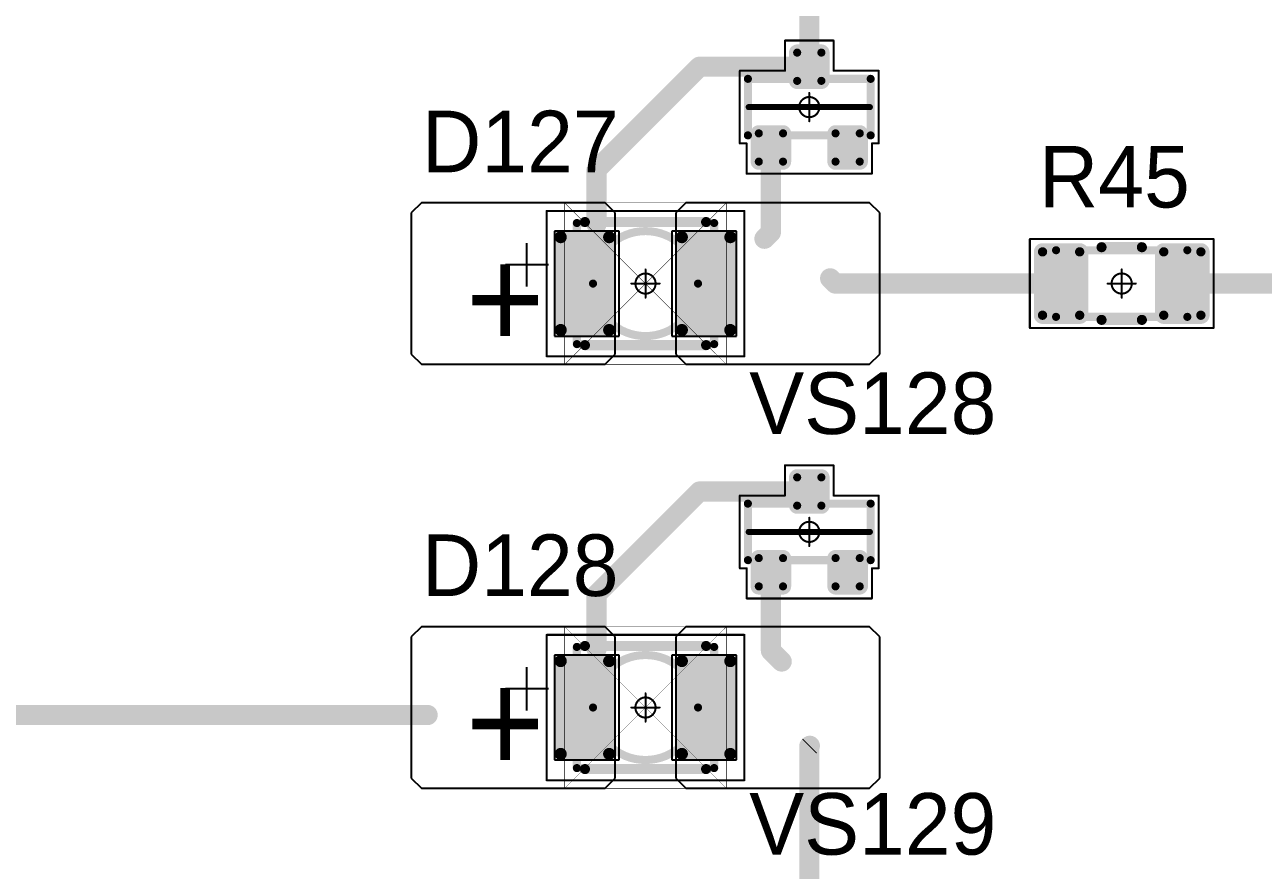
# Model space of a CAD drawing. Header units: millimetres. Extents: x 0 to 1769, y 431 to 1001.
# Drawn here: x 1671.07 to 1701.74, y 495.5 to 516.44 of the extents above; entities that cross this region are included whole.
import ezdxf

# ---------------------------------------------------------------- set-up
doc = ezdxf.new("R2010")
doc.units = ezdxf.units.MM
for name, color, linetype in [('Mechanical13', 56, 'Continuous'), ('Mechanical15', 56, 'Continuous'), ('Mechanical9', 56, 'Continuous'), ('TopLayer', 1, 'Continuous'), ('TopOverlay', 2, 'Continuous'), ('TopPaste', 8, 'Continuous'), ('TopSolder', 216, 'Continuous')]:
    doc.layers.add(name, color=color, linetype=linetype)

# ---------------------------------------------------------------- blocks, each defined once
blk = doc.blocks.new('SOT23_11')
at = {"layer": 'Mechanical13', "const_width": 0.2}
for points in [[(-0.7, 1.52), (-0.7, -1.52)], [(-0.7, 1.52), (0.7, 1.52)], [(0.7, 1.52), (0.7, -1.52)], [(-0.7, -1.52), (0.7, -1.52)]]:
    blk.add_lwpolyline(points, dxfattribs=at)
at = {"layer": 'Mechanical13', "const_width": 0.1}
for points in [[(-0.75, 1.52, 1), (-0.65, 1.52, 1)], [(-0.75, 1.52, 1), (-0.65, 1.52, 1)], [(0.65, 1.52, 1), (0.75, 1.52, 1)], [(0.65, 1.52, 1), (0.75, 1.52, 1)], [(-0.75, -1.52, 1), (-0.65, -1.52, 1)], [(-0.75, -1.52, 1), (-0.65, -1.52, 1)], [(0.65, -1.52, 1), (0.75, -1.52, 1)], [(0.65, -1.52, 1), (0.75, -1.52, 1)]]:
    blk.add_lwpolyline(points, format="xyb", close=True, dxfattribs=at)
at = {"layer": 'Mechanical15', "const_width": 0.05}
for points in [[(-1.65, 1.55), (-0.9, 1.55)], [(-1.65, 1.55), (-1.65, -1.55)], [(-0.9, 1.72), (0.9, 1.72)], [(-0.9, 1.72), (-0.9, 1.55)], [(0.9, 1.72), (0.9, 0.6)], [(0.9, 0.6), (1.65, 0.6)], [(1.65, 0.6), (1.65, -0.6)], [(0, 0.35), (0, -0.35)], [(-0.35, 0), (0.35, 0)], [(0.9, -0.6), (0.9, -1.72)], [(0.9, -0.6), (1.65, -0.6)], [(-1.65, -1.55), (-0.9, -1.55)], [(-0.9, -1.55), (-0.9, -1.72)], [(-0.9, -1.72), (0.9, -1.72)]]:
    blk.add_lwpolyline(points, dxfattribs=at)
at = {"layer": 'Mechanical15'}
for points, const_width in [([(-1.662, 1.55, 1), (-1.637, 1.55, 1)], 0.025), ([(-1.662, 1.55, 1), (-1.637, 1.55, 1)], 0.025), ([(-0.913, 1.72, 1), (-0.888, 1.72, 1)], 0.025), ([(-0.913, 1.72, 1), (-0.888, 1.72, 1)], 0.025), ([(-0.913, 1.55, 1), (-0.888, 1.55, 1)], 0.025), ([(-0.913, 1.55, 1), (-0.888, 1.55, 1)], 0.025), ([(0.888, 1.72, 1), (0.913, 1.72, 1)], 0.025), ([(0.888, 1.72, 1), (0.913, 1.72, 1)], 0.025), ([(0.888, 0.6, 1), (0.913, 0.6, 1)], 0.025), ([(0.888, 0.6, 1), (0.913, 0.6, 1)], 0.025), ([(1.637, 0.6, 1), (1.662, 0.6, 1)], 0.025), ([(1.637, 0.6, 1), (1.662, 0.6, 1)], 0.025), ([(-0.012, 0.35, 1), (0.012, 0.35, 1)], 0.025), ([(-0.362, 0, 1), (-0.337, 0, 1)], 0.025), ([(0.25, 0, 1), (-0.25, 0, 1)], 0.05), ([(-0.262, 0, 1), (-0.238, 0, 1)], 0.025), ([(0.238, 0, 1), (0.262, 0, 1)], 0.025), ([(0.337, 0, 1), (0.362, 0, 1)], 0.025), ([(-0.012, -0.35, 1), (0.012, -0.35, 1)], 0.025), ([(0.888, -0.6, 1), (0.913, -0.6, 1)], 0.025), ([(0.888, -0.6, 1), (0.913, -0.6, 1)], 0.025), ([(1.637, -0.6, 1), (1.662, -0.6, 1)], 0.025), ([(1.637, -0.6, 1), (1.662, -0.6, 1)], 0.025), ([(-1.662, -1.55, 1), (-1.637, -1.55, 1)], 0.025), ([(-1.662, -1.55, 1), (-1.637, -1.55, 1)], 0.025), ([(-0.913, -1.55, 1), (-0.888, -1.55, 1)], 0.025), ([(-0.913, -1.55, 1), (-0.888, -1.55, 1)], 0.025), ([(-0.913, -1.72, 1), (-0.888, -1.72, 1)], 0.025), ([(-0.913, -1.72, 1), (-0.888, -1.72, 1)], 0.025), ([(0.888, -1.72, 1), (0.913, -1.72, 1)], 0.025), ([(0.888, -1.72, 1), (0.913, -1.72, 1)], 0.025)]:
    blk.add_lwpolyline(points, format="xyb", close=True, dxfattribs=dict(at, const_width=const_width))
at = {"layer": 'TopLayer', "const_width": 0.1}
for points in [[(-1.4, 1.25, 1), (-1.3, 1.25, 1)], [(-0.7, 1.25, 1), (-0.6, 1.25, 1)], [(-1.4, 0.65, 1), (-1.3, 0.65, 1)], [(-0.7, 0.65, 1), (-0.6, 0.65, 1)], [(0.6, 0.3, 1), (0.7, 0.3, 1)], [(1.3, 0.3, 1), (1.4, 0.3, 1)], [(0.6, -0.3, 1), (0.7, -0.3, 1)], [(1.3, -0.3, 1), (1.4, -0.3, 1)], [(-1.4, -0.65, 1), (-1.3, -0.65, 1)], [(-0.7, -0.65, 1), (-0.6, -0.65, 1)], [(-1.4, -1.25, 1), (-1.3, -1.25, 1)], [(-0.7, -1.25, 1), (-0.6, -1.25, 1)]]:
    blk.add_lwpolyline(points, format="xyb", close=True, dxfattribs=at)
at = {"layer": 'TopLayer'}
for points in [[(-1.45, 1.25), (-1.45, 0.65), (-0.55, 1.25), (-0.55, 0.65)], [(-1.35, 1.35), (-1.35, 0.55), (-0.65, 1.35), (-0.65, 0.55)], [(0.65, 0.4), (0.65, -0.4), (1.35, 0.4), (1.35, -0.4)], [(0.55, 0.3), (0.55, -0.3), (1.45, 0.3), (1.45, -0.3)], [(-1.35, -0.55), (-1.35, -1.35), (-0.65, -0.55), (-0.65, -1.35)], [(-1.45, -0.65), (-1.45, -1.25), (-0.55, -0.65), (-0.55, -1.25)]]:
    blk.add_solid(points, dxfattribs=at)
at = {"layer": 'TopOverlay', "const_width": 0.15}
blk.add_lwpolyline([(0, 1.5), (0, -1.5)], dxfattribs=at)
at = {"layer": 'TopOverlay', "const_width": 0.075}
for points in [[(-0.038, 1.5, 1), (0.038, 1.5, 1)], [(-0.038, -1.5, 1), (0.038, -1.5, 1)]]:
    blk.add_lwpolyline(points, format="xyb", close=True, dxfattribs=at)
at = {"layer": 'TopPaste', "const_width": 0.075}
for points in [[(-1.387, 1.25, 1), (-1.313, 1.25, 1)], [(-0.687, 1.25, 1), (-0.613, 1.25, 1)], [(-1.387, 0.65, 1), (-1.313, 0.65, 1)], [(-0.687, 0.65, 1), (-0.613, 0.65, 1)], [(0.613, 0.3, 1), (0.687, 0.3, 1)], [(1.313, 0.3, 1), (1.387, 0.3, 1)], [(0.613, -0.3, 1), (0.687, -0.3, 1)], [(1.313, -0.3, 1), (1.387, -0.3, 1)], [(-1.387, -0.65, 1), (-1.313, -0.65, 1)], [(-0.687, -0.65, 1), (-0.613, -0.65, 1)], [(-1.387, -1.25, 1), (-1.313, -1.25, 1)], [(-0.687, -1.25, 1), (-0.613, -1.25, 1)]]:
    blk.add_lwpolyline(points, format="xyb", close=True, dxfattribs=at)
at = {"layer": 'TopPaste'}
for points in [[(-1.425, 1.25), (-1.425, 0.65), (-0.575, 1.25), (-0.575, 0.65)], [(-1.35, 1.325), (-1.35, 0.575), (-0.65, 1.325), (-0.65, 0.575)], [(0.65, 0.375), (0.65, -0.375), (1.35, 0.375), (1.35, -0.375)], [(0.575, 0.3), (0.575, -0.3), (1.425, 0.3), (1.425, -0.3)], [(-1.35, -0.575), (-1.35, -1.325), (-0.65, -0.575), (-0.65, -1.325)], [(-1.425, -0.65), (-1.425, -1.25), (-0.575, -0.65), (-0.575, -1.25)]]:
    blk.add_solid(points, dxfattribs=at)
at = {"layer": 'TopSolder', "const_width": 0.202}
for points in [[(-1.451, 1.25, 1), (-1.249, 1.25, 1)], [(-0.751, 1.25, 1), (-0.549, 1.25, 1)], [(-1.451, 0.65, 1), (-1.249, 0.65, 1)], [(-0.751, 0.65, 1), (-0.549, 0.65, 1)], [(0.549, 0.3, 1), (0.751, 0.3, 1)], [(1.249, 0.3, 1), (1.451, 0.3, 1)], [(0.549, -0.3, 1), (0.751, -0.3, 1)], [(1.249, -0.3, 1), (1.451, -0.3, 1)], [(-1.451, -0.65, 1), (-1.249, -0.65, 1)], [(-0.751, -0.65, 1), (-0.549, -0.65, 1)], [(-1.451, -1.25, 1), (-1.249, -1.25, 1)], [(-0.751, -1.25, 1), (-0.549, -1.25, 1)]]:
    blk.add_lwpolyline(points, format="xyb", close=True, dxfattribs=at)
at = {"layer": 'TopSolder'}
for points in [[(-1.552, 1.25), (-1.552, 0.65), (-0.448, 1.25), (-0.448, 0.65)], [(-1.35, 1.452), (-1.35, 0.448), (-0.65, 1.452), (-0.65, 0.448)], [(0.65, 0.502), (0.65, -0.502), (1.35, 0.502), (1.35, -0.502)], [(0.448, 0.3), (0.448, -0.3), (1.552, 0.3), (1.552, -0.3)], [(-1.35, -0.448), (-1.35, -1.452), (-0.65, -0.448), (-0.65, -1.452)], [(-1.552, -0.65), (-1.552, -1.25), (-0.448, -0.65), (-0.448, -1.25)]]:
    blk.add_solid(points, dxfattribs=at)
blk = doc.blocks.new('SOT23_12')
at = {"layer": 'Mechanical13', "const_width": 0.2}
for points in [[(-0.7, 1.52), (-0.7, -1.52)], [(-0.7, 1.52), (0.7, 1.52)], [(0.7, 1.52), (0.7, -1.52)], [(-0.7, -1.52), (0.7, -1.52)]]:
    blk.add_lwpolyline(points, dxfattribs=at)
at = {"layer": 'Mechanical13', "const_width": 0.1}
for points in [[(-0.75, 1.52, 1), (-0.65, 1.52, 1)], [(-0.75, 1.52, 1), (-0.65, 1.52, 1)], [(0.65, 1.52, 1), (0.75, 1.52, 1)], [(0.65, 1.52, 1), (0.75, 1.52, 1)], [(-0.75, -1.52, 1), (-0.65, -1.52, 1)], [(-0.75, -1.52, 1), (-0.65, -1.52, 1)], [(0.65, -1.52, 1), (0.75, -1.52, 1)], [(0.65, -1.52, 1), (0.75, -1.52, 1)]]:
    blk.add_lwpolyline(points, format="xyb", close=True, dxfattribs=at)
at = {"layer": 'Mechanical15', "const_width": 0.05}
for points in [[(-1.65, 1.55), (-0.9, 1.55)], [(-1.65, 1.55), (-1.65, -1.55)], [(-0.9, 1.72), (0.9, 1.72)], [(-0.9, 1.72), (-0.9, 1.55)], [(0.9, 1.72), (0.9, 0.6)], [(0.9, 0.6), (1.65, 0.6)], [(1.65, 0.6), (1.65, -0.6)], [(0, 0.35), (0, -0.35)], [(-0.35, 0), (0.35, 0)], [(0.9, -0.6), (0.9, -1.72)], [(0.9, -0.6), (1.65, -0.6)], [(-1.65, -1.55), (-0.9, -1.55)], [(-0.9, -1.55), (-0.9, -1.72)], [(-0.9, -1.72), (0.9, -1.72)]]:
    blk.add_lwpolyline(points, dxfattribs=at)
at = {"layer": 'Mechanical15'}
for points, const_width in [([(-1.662, 1.55, 1), (-1.637, 1.55, 1)], 0.025), ([(-1.662, 1.55, 1), (-1.637, 1.55, 1)], 0.025), ([(-0.913, 1.72, 1), (-0.888, 1.72, 1)], 0.025), ([(-0.913, 1.72, 1), (-0.888, 1.72, 1)], 0.025), ([(-0.913, 1.55, 1), (-0.888, 1.55, 1)], 0.025), ([(-0.913, 1.55, 1), (-0.888, 1.55, 1)], 0.025), ([(0.888, 1.72, 1), (0.913, 1.72, 1)], 0.025), ([(0.888, 1.72, 1), (0.913, 1.72, 1)], 0.025), ([(0.888, 0.6, 1), (0.913, 0.6, 1)], 0.025), ([(0.888, 0.6, 1), (0.913, 0.6, 1)], 0.025), ([(1.637, 0.6, 1), (1.662, 0.6, 1)], 0.025), ([(1.637, 0.6, 1), (1.662, 0.6, 1)], 0.025), ([(-0.012, 0.35, 1), (0.012, 0.35, 1)], 0.025), ([(-0.362, 0, 1), (-0.337, 0, 1)], 0.025), ([(0.25, 0, 1), (-0.25, 0, 1)], 0.05), ([(-0.262, 0, 1), (-0.238, 0, 1)], 0.025), ([(0.238, 0, 1), (0.262, 0, 1)], 0.025), ([(0.337, 0, 1), (0.362, 0, 1)], 0.025), ([(-0.012, -0.35, 1), (0.012, -0.35, 1)], 0.025), ([(0.888, -0.6, 1), (0.913, -0.6, 1)], 0.025), ([(0.888, -0.6, 1), (0.913, -0.6, 1)], 0.025), ([(1.637, -0.6, 1), (1.662, -0.6, 1)], 0.025), ([(1.637, -0.6, 1), (1.662, -0.6, 1)], 0.025), ([(-1.662, -1.55, 1), (-1.637, -1.55, 1)], 0.025), ([(-1.662, -1.55, 1), (-1.637, -1.55, 1)], 0.025), ([(-0.913, -1.55, 1), (-0.888, -1.55, 1)], 0.025), ([(-0.913, -1.55, 1), (-0.888, -1.55, 1)], 0.025), ([(-0.913, -1.72, 1), (-0.888, -1.72, 1)], 0.025), ([(-0.913, -1.72, 1), (-0.888, -1.72, 1)], 0.025), ([(0.888, -1.72, 1), (0.913, -1.72, 1)], 0.025), ([(0.888, -1.72, 1), (0.913, -1.72, 1)], 0.025)]:
    blk.add_lwpolyline(points, format="xyb", close=True, dxfattribs=dict(at, const_width=const_width))
at = {"layer": 'TopLayer', "const_width": 0.1}
for points in [[(-1.4, 1.25, 1), (-1.3, 1.25, 1)], [(-0.7, 1.25, 1), (-0.6, 1.25, 1)], [(-1.4, 0.65, 1), (-1.3, 0.65, 1)], [(-0.7, 0.65, 1), (-0.6, 0.65, 1)], [(0.6, 0.3, 1), (0.7, 0.3, 1)], [(1.3, 0.3, 1), (1.4, 0.3, 1)], [(0.6, -0.3, 1), (0.7, -0.3, 1)], [(1.3, -0.3, 1), (1.4, -0.3, 1)], [(-1.4, -0.65, 1), (-1.3, -0.65, 1)], [(-0.7, -0.65, 1), (-0.6, -0.65, 1)], [(-1.4, -1.25, 1), (-1.3, -1.25, 1)], [(-0.7, -1.25, 1), (-0.6, -1.25, 1)]]:
    blk.add_lwpolyline(points, format="xyb", close=True, dxfattribs=at)
at = {"layer": 'TopLayer'}
for points in [[(-1.45, 1.25), (-1.45, 0.65), (-0.55, 1.25), (-0.55, 0.65)], [(-1.35, 1.35), (-1.35, 0.55), (-0.65, 1.35), (-0.65, 0.55)], [(0.65, 0.4), (0.65, -0.4), (1.35, 0.4), (1.35, -0.4)], [(0.55, 0.3), (0.55, -0.3), (1.45, 0.3), (1.45, -0.3)], [(-1.35, -0.55), (-1.35, -1.35), (-0.65, -0.55), (-0.65, -1.35)], [(-1.45, -0.65), (-1.45, -1.25), (-0.55, -0.65), (-0.55, -1.25)]]:
    blk.add_solid(points, dxfattribs=at)
at = {"layer": 'TopOverlay', "const_width": 0.15}
blk.add_lwpolyline([(0, 1.5), (0, -1.5)], dxfattribs=at)
at = {"layer": 'TopOverlay', "const_width": 0.075}
for points in [[(-0.038, 1.5, 1), (0.038, 1.5, 1)], [(-0.038, -1.5, 1), (0.038, -1.5, 1)]]:
    blk.add_lwpolyline(points, format="xyb", close=True, dxfattribs=at)
at = {"layer": 'TopPaste', "const_width": 0.075}
for points in [[(-1.387, 1.25, 1), (-1.313, 1.25, 1)], [(-0.687, 1.25, 1), (-0.613, 1.25, 1)], [(-1.387, 0.65, 1), (-1.313, 0.65, 1)], [(-0.687, 0.65, 1), (-0.613, 0.65, 1)], [(0.613, 0.3, 1), (0.687, 0.3, 1)], [(1.313, 0.3, 1), (1.387, 0.3, 1)], [(0.613, -0.3, 1), (0.687, -0.3, 1)], [(1.313, -0.3, 1), (1.387, -0.3, 1)], [(-1.387, -0.65, 1), (-1.313, -0.65, 1)], [(-0.687, -0.65, 1), (-0.613, -0.65, 1)], [(-1.387, -1.25, 1), (-1.313, -1.25, 1)], [(-0.687, -1.25, 1), (-0.613, -1.25, 1)]]:
    blk.add_lwpolyline(points, format="xyb", close=True, dxfattribs=at)
at = {"layer": 'TopPaste'}
for points in [[(-1.425, 1.25), (-1.425, 0.65), (-0.575, 1.25), (-0.575, 0.65)], [(-1.35, 1.325), (-1.35, 0.575), (-0.65, 1.325), (-0.65, 0.575)], [(0.65, 0.375), (0.65, -0.375), (1.35, 0.375), (1.35, -0.375)], [(0.575, 0.3), (0.575, -0.3), (1.425, 0.3), (1.425, -0.3)], [(-1.35, -0.575), (-1.35, -1.325), (-0.65, -0.575), (-0.65, -1.325)], [(-1.425, -0.65), (-1.425, -1.25), (-0.575, -0.65), (-0.575, -1.25)]]:
    blk.add_solid(points, dxfattribs=at)
at = {"layer": 'TopSolder', "const_width": 0.202}
for points in [[(-1.451, 1.25, 1), (-1.249, 1.25, 1)], [(-0.751, 1.25, 1), (-0.549, 1.25, 1)], [(-1.451, 0.65, 1), (-1.249, 0.65, 1)], [(-0.751, 0.65, 1), (-0.549, 0.65, 1)], [(0.549, 0.3, 1), (0.751, 0.3, 1)], [(1.249, 0.3, 1), (1.451, 0.3, 1)], [(0.549, -0.3, 1), (0.751, -0.3, 1)], [(1.249, -0.3, 1), (1.451, -0.3, 1)], [(-1.451, -0.65, 1), (-1.249, -0.65, 1)], [(-0.751, -0.65, 1), (-0.549, -0.65, 1)], [(-1.451, -1.25, 1), (-1.249, -1.25, 1)], [(-0.751, -1.25, 1), (-0.549, -1.25, 1)]]:
    blk.add_lwpolyline(points, format="xyb", close=True, dxfattribs=at)
at = {"layer": 'TopSolder'}
for points in [[(-1.552, 1.25), (-1.552, 0.65), (-0.448, 1.25), (-0.448, 0.65)], [(-1.35, 1.452), (-1.35, 0.448), (-0.65, 1.452), (-0.65, 0.448)], [(0.65, 0.502), (0.65, -0.502), (1.35, 0.502), (1.35, -0.502)], [(0.448, 0.3), (0.448, -0.3), (1.552, 0.3), (1.552, -0.3)], [(-1.35, -0.448), (-1.35, -1.452), (-0.65, -0.448), (-0.65, -1.452)], [(-1.552, -0.65), (-1.552, -1.25), (-0.448, -0.65), (-0.448, -1.25)]]:
    blk.add_solid(points, dxfattribs=at)
blk = doc.blocks.new('RC1206S_144')
at = {"layer": 'Mechanical13', "const_width": 0.2}
for points in [[(1.625, 0.825), (-1.625, 0.825)], [(-1.625, 0.825), (-1.625, -0.825)], [(1.625, 0.825), (1.625, -0.825)], [(1.625, -0.825), (-1.625, -0.825)]]:
    blk.add_lwpolyline(points, dxfattribs=at)
at = {"layer": 'Mechanical13', "const_width": 0.1}
for points in [[(-1.675, 0.825, 1), (-1.575, 0.825, 1)], [(-1.675, 0.825, 1), (-1.575, 0.825, 1)], [(1.575, 0.825, 1), (1.675, 0.825, 1)], [(1.575, 0.825, 1), (1.675, 0.825, 1)], [(-1.675, -0.825, 1), (-1.575, -0.825, 1)], [(-1.675, -0.825, 1), (-1.575, -0.825, 1)], [(1.575, -0.825, 1), (1.675, -0.825, 1)], [(1.575, -0.825, 1), (1.675, -0.825, 1)]]:
    blk.add_lwpolyline(points, format="xyb", close=True, dxfattribs=at)
at = {"layer": 'Mechanical15', "const_width": 0.05}
for points in [[(2.275, 1.1), (-2.275, 1.1)], [(-2.275, 1.1), (-2.275, -1.1)], [(2.275, 1.1), (2.275, -1.1)], [(0, 0.35), (0, -0.35)], [(0.35, 0), (-0.35, 0)], [(2.275, -1.1), (-2.275, -1.1)]]:
    blk.add_lwpolyline(points, dxfattribs=at)
at = {"layer": 'Mechanical15'}
for points, const_width in [([(-2.287, 1.1, 1), (-2.262, 1.1, 1)], 0.025), ([(-2.287, 1.1, 1), (-2.262, 1.1, 1)], 0.025), ([(2.262, 1.1, 1), (2.287, 1.1, 1)], 0.025), ([(2.262, 1.1, 1), (2.287, 1.1, 1)], 0.025), ([(-0.012, 0.35, 1), (0.012, 0.35, 1)], 0.025), ([(-0.362, 0, 1), (-0.337, 0, 1)], 0.025), ([(0.25, 0, 1), (-0.25, 0, 1)], 0.05), ([(-0.262, 0, 1), (-0.238, 0, 1)], 0.025), ([(0.238, 0, 1), (0.262, 0, 1)], 0.025), ([(0.337, 0, 1), (0.362, 0, 1)], 0.025), ([(-0.012, -0.35, 1), (0.012, -0.35, 1)], 0.025), ([(-2.287, -1.1, 1), (-2.262, -1.1, 1)], 0.025), ([(-2.287, -1.1, 1), (-2.262, -1.1, 1)], 0.025), ([(2.262, -1.1, 1), (2.287, -1.1, 1)], 0.025), ([(2.262, -1.1, 1), (2.287, -1.1, 1)], 0.025)]:
    blk.add_lwpolyline(points, format="xyb", close=True, dxfattribs=dict(at, const_width=const_width))
at = {"layer": 'TopLayer', "const_width": 0.115}
for points in [[(-2.018, 0.785, 1), (-1.903, 0.785, 1)], [(-1.098, 0.785, 1), (-0.983, 0.785, 1)], [(0.983, 0.785, 1), (1.098, 0.785, 1)], [(1.903, 0.785, 1), (2.018, 0.785, 1)], [(-2.018, -0.785, 1), (-1.903, -0.785, 1)], [(-1.098, -0.785, 1), (-0.983, -0.785, 1)], [(0.983, -0.785, 1), (1.098, -0.785, 1)], [(1.903, -0.785, 1), (2.018, -0.785, 1)]]:
    blk.add_lwpolyline(points, format="xyb", close=True, dxfattribs=at)
at = {"layer": 'TopLayer'}
for points in [[(-2.075, -0.785), (-0.925, -0.785), (-2.075, 0.785), (-0.925, 0.785)], [(-1.96, -0.9), (-1.04, -0.9), (-1.96, 0.9), (-1.04, 0.9)], [(0.925, -0.785), (2.075, -0.785), (0.925, 0.785), (2.075, 0.785)], [(1.04, -0.9), (1.96, -0.9), (1.04, 0.9), (1.96, 0.9)]]:
    blk.add_solid(points, dxfattribs=at)
at = {"layer": 'TopOverlay', "const_width": 0.25}
for points in [[(0.5, 0.9), (-0.5, 0.9)], [(0.5, -0.9), (-0.5, -0.9)]]:
    blk.add_lwpolyline(points, dxfattribs=at)
at = {"layer": 'TopOverlay', "const_width": 0.125}
for points in [[(-0.562, 0.9, 1), (-0.437, 0.9, 1)], [(0.437, 0.9, 1), (0.562, 0.9, 1)], [(-0.562, -0.9, 1), (-0.437, -0.9, 1)], [(0.437, -0.9, 1), (0.562, -0.9, 1)]]:
    blk.add_lwpolyline(points, format="xyb", close=True, dxfattribs=at)
at = {"layer": 'TopPaste', "const_width": 0.09}
for points in [[(-2.005, 0.785, 1), (-1.915, 0.785, 1)], [(-1.085, 0.785, 1), (-0.995, 0.785, 1)], [(0.995, 0.785, 1), (1.085, 0.785, 1)], [(1.915, 0.785, 1), (2.005, 0.785, 1)], [(-2.005, -0.785, 1), (-1.915, -0.785, 1)], [(-1.085, -0.785, 1), (-0.995, -0.785, 1)], [(0.995, -0.785, 1), (1.085, -0.785, 1)], [(1.915, -0.785, 1), (2.005, -0.785, 1)]]:
    blk.add_lwpolyline(points, format="xyb", close=True, dxfattribs=at)
at = {"layer": 'TopPaste'}
for points in [[(-2.05, -0.785), (-0.95, -0.785), (-2.05, 0.785), (-0.95, 0.785)], [(-1.96, -0.875), (-1.04, -0.875), (-1.96, 0.875), (-1.04, 0.875)], [(0.95, -0.785), (2.05, -0.785), (0.95, 0.785), (2.05, 0.785)], [(1.04, -0.875), (1.96, -0.875), (1.04, 0.875), (1.96, 0.875)]]:
    blk.add_solid(points, dxfattribs=at)
at = {"layer": 'TopSolder', "const_width": 0.215}
for points in [[(-2.068, 0.785, 1), (-1.853, 0.785, 1)], [(-1.148, 0.785, 1), (-0.933, 0.785, 1)], [(0.933, 0.785, 1), (1.148, 0.785, 1)], [(1.853, 0.785, 1), (2.068, 0.785, 1)], [(-2.068, -0.785, 1), (-1.853, -0.785, 1)], [(-1.148, -0.785, 1), (-0.933, -0.785, 1)], [(0.933, -0.785, 1), (1.148, -0.785, 1)], [(1.853, -0.785, 1), (2.068, -0.785, 1)]]:
    blk.add_lwpolyline(points, format="xyb", close=True, dxfattribs=at)
at = {"layer": 'TopSolder'}
for points in [[(-1.96, -1), (-1.04, -1), (-1.96, 1), (-1.04, 1)], [(1.04, -1), (1.96, -1), (1.04, 1), (1.96, 1)], [(-2.175, -0.785), (-0.825, -0.785), (-2.175, 0.785), (-0.825, 0.785)], [(0.825, -0.785), (2.175, -0.785), (0.825, 0.785), (2.175, 0.785)]]:
    blk.add_solid(points, dxfattribs=at)
blk = doc.blocks.new('T66G_199')
at = {"layer": 'Mechanical13'}
for p, q in [((2.936, 0.071), (2.936, -1)), ((2.4, -0.464), (3.471, -0.464))]:
    blk.add_line(p, q, dxfattribs=at)
at = {"layer": 'Mechanical13', "const_width": 0.2}
for points in [[(1.7, 1.5), (-1.7, 1.5)], [(-1.7, 1.5), (-1.7, -1.5)], [(1.7, 1.5), (1.7, -1.5)], [(1.7, -1.5), (-1.7, -1.5)]]:
    blk.add_lwpolyline(points, dxfattribs=at)
at = {"layer": 'Mechanical13'}
for points, const_width in [([(-1.75, 1.5, 1), (-1.65, 1.5, 1)], 0.1), ([(-1.75, 1.5, 1), (-1.65, 1.5, 1)], 0.1), ([(1.65, 1.5, 1), (1.75, 1.5, 1)], 0.1), ([(1.65, 1.5, 1), (1.75, 1.5, 1)], 0.1), ([(1.3, 0, 1), (-1.3, 0, 1)], 0.2), ([(-1.35, 0, 1), (-1.25, 0, 1)], 0.1), ([(1.25, 0, 1), (1.35, 0, 1)], 0.1), ([(-1.75, -1.5, 1), (-1.65, -1.5, 1)], 0.1), ([(-1.75, -1.5, 1), (-1.65, -1.5, 1)], 0.1), ([(1.65, -1.5, 1), (1.75, -1.5, 1)], 0.1), ([(1.65, -1.5, 1), (1.75, -1.5, 1)], 0.1)]:
    blk.add_lwpolyline(points, format="xyb", close=True, dxfattribs=dict(at, const_width=const_width))
at = {"layer": 'Mechanical15', "const_width": 0.05}
for points in [[(-2.45, 1.8), (-2.45, -1.8)], [(2.45, 1.8), (-2.45, 1.8)], [(2.45, 1.8), (2.45, -1.8)], [(0, 0.35), (0, -0.35)], [(0.35, 0), (-0.35, 0)], [(2.45, -1.8), (-2.45, -1.8)]]:
    blk.add_lwpolyline(points, dxfattribs=at)
at = {"layer": 'Mechanical15'}
for points, const_width in [([(-2.462, 1.8, 1), (-2.438, 1.8, 1)], 0.025), ([(-2.462, 1.8, 1), (-2.438, 1.8, 1)], 0.025), ([(2.438, 1.8, 1), (2.462, 1.8, 1)], 0.025), ([(2.438, 1.8, 1), (2.462, 1.8, 1)], 0.025), ([(-0.012, 0.35, 1), (0.012, 0.35, 1)], 0.025), ([(-0.362, 0, 1), (-0.337, 0, 1)], 0.025), ([(0.25, 0, 1), (-0.25, 0, 1)], 0.05), ([(-0.262, 0, 1), (-0.238, 0, 1)], 0.025), ([(0.238, 0, 1), (0.262, 0, 1)], 0.025), ([(0.337, 0, 1), (0.362, 0, 1)], 0.025), ([(-0.012, -0.35, 1), (0.012, -0.35, 1)], 0.025), ([(-2.462, -1.8, 1), (-2.438, -1.8, 1)], 0.025), ([(-2.462, -1.8, 1), (-2.438, -1.8, 1)], 0.025), ([(2.438, -1.8, 1), (2.462, -1.8, 1)], 0.025), ([(2.438, -1.8, 1), (2.462, -1.8, 1)], 0.025)]:
    blk.add_lwpolyline(points, format="xyb", close=True, dxfattribs=dict(at, const_width=const_width))
at = {"layer": 'TopLayer'}
for p, q in [((-5.55, 2), (-5.8, 1.75)), ((-1, 2), (-5.55, 2)), ((-0.75, 1.75), (-1, 2)), ((1, 2), (0.75, 1.75)), ((5.55, 2), (1, 2)), ((5.8, 1.75), (5.55, 2)), ((-5.8, 1.75), (-5.8, -1.75)), ((-0.75, -1.75), (-0.75, 1.75)), ((0.75, 1.75), (0.75, -1.75)), ((5.8, -1.75), (5.8, 1.75)), ((-5.8, -1.75), (-5.55, -2)), ((-1, -2), (-0.75, -1.75)), ((0.75, -1.75), (1, -2)), ((5.55, -2), (5.8, -1.75)), ((-5.55, -2), (-1, -2)), ((1, -2), (5.55, -2))]:
    blk.add_line(p, q, dxfattribs=at)
at = {"layer": 'TopLayer', "const_width": 0.15}
for points in [[(-2.175, 1.15, 1), (-2.025, 1.15, 1)], [(-0.975, 1.15, 1), (-0.825, 1.15, 1)], [(0.825, 1.15, 1), (0.975, 1.15, 1)], [(2.025, 1.15, 1), (2.175, 1.15, 1)], [(-2.175, -1.15, 1), (-2.025, -1.15, 1)], [(-0.975, -1.15, 1), (-0.825, -1.15, 1)], [(0.825, -1.15, 1), (0.975, -1.15, 1)], [(2.025, -1.15, 1), (2.175, -1.15, 1)]]:
    blk.add_lwpolyline(points, format="xyb", close=True, dxfattribs=at)
at = {"layer": 'TopLayer'}
for points in [[(-0.9, 1.3), (-2.1, 1.3), (-0.9, -1.3), (-2.1, -1.3)], [(2.1, 1.3), (0.9, 1.3), (2.1, -1.3), (0.9, -1.3)], [(-0.75, 1.15), (-2.25, 1.15), (-0.75, -1.15), (-2.25, -1.15)], [(2.25, 1.15), (0.75, 1.15), (2.25, -1.15), (0.75, -1.15)]]:
    blk.add_solid(points, dxfattribs=at)
at = {"layer": 'TopOverlay', "const_width": 0.25}
for points in [[(1.5, 1.525), (-1.5, 1.525)], [(1.5, -1.525), (-1.5, -1.525)]]:
    blk.add_lwpolyline(points, dxfattribs=at)
at = {"layer": 'TopOverlay', "const_width": 0.125}
for points in [[(-1.562, 1.525, 1), (-1.438, 1.525, 1)], [(1.438, 1.525, 1), (1.562, 1.525, 1)], [(-1.562, -1.525, 1), (-1.438, -1.525, 1)], [(1.438, -1.525, 1), (1.562, -1.525, 1)]]:
    blk.add_lwpolyline(points, format="xyb", close=True, dxfattribs=at)
at = {"layer": 'TopPaste', "const_width": 0.125}
for points in [[(-2.163, 1.15, 1), (-2.038, 1.15, 1)], [(-0.963, 1.15, 1), (-0.838, 1.15, 1)], [(0.838, 1.15, 1), (0.963, 1.15, 1)], [(2.038, 1.15, 1), (2.163, 1.15, 1)], [(-2.163, -1.15, 1), (-2.038, -1.15, 1)], [(-0.963, -1.15, 1), (-0.838, -1.15, 1)], [(0.838, -1.15, 1), (0.963, -1.15, 1)], [(2.038, -1.15, 1), (2.163, -1.15, 1)]]:
    blk.add_lwpolyline(points, format="xyb", close=True, dxfattribs=at)
at = {"layer": 'TopPaste'}
for points in [[(-0.9, 1.275), (-2.1, 1.275), (-0.9, -1.275), (-2.1, -1.275)], [(2.1, 1.275), (0.9, 1.275), (2.1, -1.275), (0.9, -1.275)], [(-0.775, 1.15), (-2.225, 1.15), (-0.775, -1.15), (-2.225, -1.15)], [(2.225, 1.15), (0.775, 1.15), (2.225, -1.15), (0.775, -1.15)]]:
    blk.add_solid(points, dxfattribs=at)
at = {"layer": 'TopSolder'}
for p, q in [((-2.25, 1.3), (-2.25, -1.3)), ((-0.65, 1.3), (-2.25, 1.3)), ((-0.65, -1.3), (-0.65, 1.3)), ((0.65, 1.3), (0.65, -1.3)), ((2.25, 1.3), (0.65, 1.3)), ((2.25, -1.3), (2.25, 1.3)), ((-2.25, -1.3), (-0.65, -1.3)), ((0.65, -1.3), (2.25, -1.3))]:
    blk.add_line(p, q, dxfattribs=at)
at = {"layer": 'TopOverlay'}
blk.add_text('+', height=2.5, dxfattribs=at).set_placement((2.5, -0.8))
blk = doc.blocks.new('T66G_200')
at = {"layer": 'Mechanical13'}
for p, q in [((2.936, 0.071), (2.936, -1)), ((2.4, -0.464), (3.471, -0.464))]:
    blk.add_line(p, q, dxfattribs=at)
at = {"layer": 'Mechanical13', "const_width": 0.2}
for points in [[(1.7, 1.5), (-1.7, 1.5)], [(-1.7, 1.5), (-1.7, -1.5)], [(1.7, 1.5), (1.7, -1.5)], [(1.7, -1.5), (-1.7, -1.5)]]:
    blk.add_lwpolyline(points, dxfattribs=at)
at = {"layer": 'Mechanical13'}
for points, const_width in [([(-1.75, 1.5, 1), (-1.65, 1.5, 1)], 0.1), ([(-1.75, 1.5, 1), (-1.65, 1.5, 1)], 0.1), ([(1.65, 1.5, 1), (1.75, 1.5, 1)], 0.1), ([(1.65, 1.5, 1), (1.75, 1.5, 1)], 0.1), ([(1.3, 0, 1), (-1.3, 0, 1)], 0.2), ([(-1.35, 0, 1), (-1.25, 0, 1)], 0.1), ([(1.25, 0, 1), (1.35, 0, 1)], 0.1), ([(-1.75, -1.5, 1), (-1.65, -1.5, 1)], 0.1), ([(-1.75, -1.5, 1), (-1.65, -1.5, 1)], 0.1), ([(1.65, -1.5, 1), (1.75, -1.5, 1)], 0.1), ([(1.65, -1.5, 1), (1.75, -1.5, 1)], 0.1)]:
    blk.add_lwpolyline(points, format="xyb", close=True, dxfattribs=dict(at, const_width=const_width))
at = {"layer": 'Mechanical15', "const_width": 0.05}
for points in [[(-2.45, 1.8), (-2.45, -1.8)], [(2.45, 1.8), (-2.45, 1.8)], [(2.45, 1.8), (2.45, -1.8)], [(0, 0.35), (0, -0.35)], [(0.35, 0), (-0.35, 0)], [(2.45, -1.8), (-2.45, -1.8)]]:
    blk.add_lwpolyline(points, dxfattribs=at)
at = {"layer": 'Mechanical15'}
for points, const_width in [([(-2.462, 1.8, 1), (-2.438, 1.8, 1)], 0.025), ([(-2.462, 1.8, 1), (-2.438, 1.8, 1)], 0.025), ([(2.438, 1.8, 1), (2.462, 1.8, 1)], 0.025), ([(2.438, 1.8, 1), (2.462, 1.8, 1)], 0.025), ([(-0.012, 0.35, 1), (0.012, 0.35, 1)], 0.025), ([(-0.362, 0, 1), (-0.337, 0, 1)], 0.025), ([(0.25, 0, 1), (-0.25, 0, 1)], 0.05), ([(-0.262, 0, 1), (-0.238, 0, 1)], 0.025), ([(0.238, 0, 1), (0.262, 0, 1)], 0.025), ([(0.337, 0, 1), (0.362, 0, 1)], 0.025), ([(-0.012, -0.35, 1), (0.012, -0.35, 1)], 0.025), ([(-2.462, -1.8, 1), (-2.438, -1.8, 1)], 0.025), ([(-2.462, -1.8, 1), (-2.438, -1.8, 1)], 0.025), ([(2.438, -1.8, 1), (2.462, -1.8, 1)], 0.025), ([(2.438, -1.8, 1), (2.462, -1.8, 1)], 0.025)]:
    blk.add_lwpolyline(points, format="xyb", close=True, dxfattribs=dict(at, const_width=const_width))
at = {"layer": 'TopLayer'}
for p, q in [((-5.55, 2), (-5.8, 1.75)), ((-1, 2), (-5.55, 2)), ((-0.75, 1.75), (-1, 2)), ((1, 2), (0.75, 1.75)), ((5.55, 2), (1, 2)), ((5.8, 1.75), (5.55, 2)), ((-5.8, 1.75), (-5.8, -1.75)), ((-0.75, -1.75), (-0.75, 1.75)), ((0.75, 1.75), (0.75, -1.75)), ((5.8, -1.75), (5.8, 1.75)), ((-5.8, -1.75), (-5.55, -2)), ((-1, -2), (-0.75, -1.75)), ((0.75, -1.75), (1, -2)), ((5.55, -2), (5.8, -1.75)), ((-5.55, -2), (-1, -2)), ((1, -2), (5.55, -2))]:
    blk.add_line(p, q, dxfattribs=at)
at = {"layer": 'TopLayer', "const_width": 0.15}
for points in [[(-2.175, 1.15, 1), (-2.025, 1.15, 1)], [(-0.975, 1.15, 1), (-0.825, 1.15, 1)], [(0.825, 1.15, 1), (0.975, 1.15, 1)], [(2.025, 1.15, 1), (2.175, 1.15, 1)], [(-2.175, -1.15, 1), (-2.025, -1.15, 1)], [(-0.975, -1.15, 1), (-0.825, -1.15, 1)], [(0.825, -1.15, 1), (0.975, -1.15, 1)], [(2.025, -1.15, 1), (2.175, -1.15, 1)]]:
    blk.add_lwpolyline(points, format="xyb", close=True, dxfattribs=at)
at = {"layer": 'TopLayer'}
for points in [[(-0.9, 1.3), (-2.1, 1.3), (-0.9, -1.3), (-2.1, -1.3)], [(2.1, 1.3), (0.9, 1.3), (2.1, -1.3), (0.9, -1.3)], [(-0.75, 1.15), (-2.25, 1.15), (-0.75, -1.15), (-2.25, -1.15)], [(2.25, 1.15), (0.75, 1.15), (2.25, -1.15), (0.75, -1.15)]]:
    blk.add_solid(points, dxfattribs=at)
at = {"layer": 'TopOverlay', "const_width": 0.25}
for points in [[(1.5, 1.525), (-1.5, 1.525)], [(1.5, -1.525), (-1.5, -1.525)]]:
    blk.add_lwpolyline(points, dxfattribs=at)
at = {"layer": 'TopOverlay', "const_width": 0.125}
for points in [[(-1.562, 1.525, 1), (-1.438, 1.525, 1)], [(1.438, 1.525, 1), (1.562, 1.525, 1)], [(-1.562, -1.525, 1), (-1.438, -1.525, 1)], [(1.438, -1.525, 1), (1.562, -1.525, 1)]]:
    blk.add_lwpolyline(points, format="xyb", close=True, dxfattribs=at)
at = {"layer": 'TopPaste', "const_width": 0.125}
for points in [[(-2.163, 1.15, 1), (-2.038, 1.15, 1)], [(-0.963, 1.15, 1), (-0.838, 1.15, 1)], [(0.838, 1.15, 1), (0.963, 1.15, 1)], [(2.038, 1.15, 1), (2.163, 1.15, 1)], [(-2.163, -1.15, 1), (-2.038, -1.15, 1)], [(-0.963, -1.15, 1), (-0.838, -1.15, 1)], [(0.838, -1.15, 1), (0.963, -1.15, 1)], [(2.038, -1.15, 1), (2.163, -1.15, 1)]]:
    blk.add_lwpolyline(points, format="xyb", close=True, dxfattribs=at)
at = {"layer": 'TopPaste'}
for points in [[(-0.9, 1.275), (-2.1, 1.275), (-0.9, -1.275), (-2.1, -1.275)], [(2.1, 1.275), (0.9, 1.275), (2.1, -1.275), (0.9, -1.275)], [(-0.775, 1.15), (-2.225, 1.15), (-0.775, -1.15), (-2.225, -1.15)], [(2.225, 1.15), (0.775, 1.15), (2.225, -1.15), (0.775, -1.15)]]:
    blk.add_solid(points, dxfattribs=at)
at = {"layer": 'TopSolder'}
for p, q in [((-2.25, 1.3), (-2.25, -1.3)), ((-0.65, 1.3), (-2.25, 1.3)), ((-0.65, -1.3), (-0.65, 1.3)), ((0.65, 1.3), (0.65, -1.3)), ((2.25, 1.3), (0.65, 1.3)), ((2.25, -1.3), (2.25, 1.3)), ((-2.25, -1.3), (-0.65, -1.3)), ((0.65, -1.3), (2.25, -1.3))]:
    blk.add_line(p, q, dxfattribs=at)
at = {"layer": 'TopOverlay'}
blk.add_text('+', height=2.5, dxfattribs=at).set_placement((2.5, -0.8))

msp = doc.modelspace()

# ---------------------------------------------------------------- linework, layer by layer
at = {"layer": 'Mechanical9'}
for points, const_width in [([(1684.44, 508.028), (1684.44, 512.028)], 0.0127), ([(1684.44, 512.028), (1688.44, 512.028)], 0.0127), ([(1684.44, 512.028), (1688.44, 508.028)], 0.01), ([(1684.44, 508.028), (1688.44, 512.028)], 0.01), ([(1688.44, 508.028), (1688.44, 512.028)], 0.0127), ([(1684.44, 508.028), (1688.44, 508.028)], 0.0127), ([(1684.44, 497.528), (1684.44, 501.528)], 0.0127), ([(1684.44, 501.528), (1688.44, 501.528)], 0.0127), ([(1684.44, 501.528), (1688.44, 497.528)], 0.01), ([(1684.44, 497.528), (1688.44, 501.528)], 0.01), ([(1688.44, 497.528), (1688.44, 501.528)], 0.0127), ([(1684.44, 497.528), (1688.44, 497.528)], 0.0127)]:
    msp.add_lwpolyline(points, dxfattribs=dict(at, const_width=const_width))
for points, const_width in [([(1684.437, 512.028, 1), (1684.443, 512.028, 1)], 0.00635), ([(1684.437, 512.028, 1), (1684.443, 512.028, 1)], 0.00635), ([(1684.437, 512.028, 1), (1684.442, 512.028, 1)], 0.005), ([(1688.437, 512.028, 1), (1688.443, 512.028, 1)], 0.00635), ([(1688.437, 512.028, 1), (1688.443, 512.028, 1)], 0.00635), ([(1688.437, 512.028, 1), (1688.442, 512.028, 1)], 0.005), ([(1684.437, 508.028, 1), (1684.443, 508.028, 1)], 0.00635), ([(1684.437, 508.028, 1), (1684.443, 508.028, 1)], 0.00635), ([(1684.437, 508.028, 1), (1684.442, 508.028, 1)], 0.005), ([(1688.437, 508.028, 1), (1688.443, 508.028, 1)], 0.00635), ([(1688.437, 508.028, 1), (1688.443, 508.028, 1)], 0.00635), ([(1688.437, 508.028, 1), (1688.442, 508.028, 1)], 0.005), ([(1684.437, 501.528, 1), (1684.443, 501.528, 1)], 0.00635), ([(1684.437, 501.528, 1), (1684.443, 501.528, 1)], 0.00635), ([(1684.437, 501.528, 1), (1684.442, 501.528, 1)], 0.005), ([(1688.437, 501.528, 1), (1688.443, 501.528, 1)], 0.00635), ([(1688.437, 501.528, 1), (1688.443, 501.528, 1)], 0.00635), ([(1688.437, 501.528, 1), (1688.442, 501.528, 1)], 0.005), ([(1684.437, 497.528, 1), (1684.443, 497.528, 1)], 0.00635), ([(1684.437, 497.528, 1), (1684.443, 497.528, 1)], 0.00635), ([(1684.437, 497.528, 1), (1684.442, 497.528, 1)], 0.005), ([(1688.437, 497.528, 1), (1688.443, 497.528, 1)], 0.00635), ([(1688.437, 497.528, 1), (1688.443, 497.528, 1)], 0.00635), ([(1688.437, 497.528, 1), (1688.442, 497.528, 1)], 0.005)]:
    msp.add_lwpolyline(points, format="xyb", close=True, dxfattribs=dict(at, const_width=const_width))
at = {"layer": 'TopLayer', "const_width": 0.5}
for points in [[(1690.495, 515.399), (1690.495, 520.501)], [(1685.227, 512.849), (1687.777, 515.399)], [(1687.777, 515.399), (1690.495, 515.399)], [(1689.545, 511.298), (1689.545, 513.399)], [(1685.227, 511.501), (1685.227, 512.849)], [(1689.385, 511.138), (1689.545, 511.298)], [(1691.012, 510.158), (1691.141, 510.029)], [(1691.141, 510.029), (1696.731, 510.029)], [(1699.731, 510.029), (1706.352, 510.029)], [(1685.228, 502.328), (1687.777, 504.878)], [(1687.777, 504.878), (1690.495, 504.878)], [(1689.545, 500.934), (1689.545, 502.878)], [(1685.228, 500.98), (1685.228, 502.328)], [(1689.545, 500.934), (1689.812, 500.667)], [(1666.131, 499.342), (1681.045, 499.342)], [(1690.495, 498.566), (1690.509, 498.58)], [(1690.495, 494.458), (1690.495, 498.566)]]:
    msp.add_lwpolyline(points, dxfattribs=at)
at = {"layer": 'TopLayer', "const_width": 0.25}
for points in [[(1687.652, 515.399, 1), (1687.902, 515.399, 1)], [(1687.652, 515.399, 1), (1687.902, 515.399, 1)], [(1690.37, 515.399, 1), (1690.62, 515.399, 1)], [(1690.37, 515.399, 1), (1690.62, 515.399, 1)], [(1689.42, 513.399, 1), (1689.67, 513.399, 1)], [(1685.102, 512.849, 1), (1685.352, 512.849, 1)], [(1685.102, 512.849, 1), (1685.352, 512.849, 1)], [(1685.102, 511.501, 1), (1685.352, 511.501, 1)], [(1689.42, 511.298, 1), (1689.67, 511.298, 1)], [(1689.42, 511.298, 1), (1689.67, 511.298, 1)], [(1689.26, 511.138, 1), (1689.51, 511.138, 1)], [(1690.887, 510.158, 1), (1691.137, 510.158, 1)], [(1691.016, 510.029, 1), (1691.266, 510.029, 1)], [(1691.016, 510.029, 1), (1691.266, 510.029, 1)], [(1696.606, 510.029, 1), (1696.856, 510.029, 1)], [(1699.606, 510.029, 1), (1699.856, 510.029, 1)], [(1687.652, 504.878, 1), (1687.902, 504.878, 1)], [(1687.652, 504.878, 1), (1687.902, 504.878, 1)], [(1690.37, 504.878, 1), (1690.62, 504.878, 1)], [(1689.42, 502.878, 1), (1689.67, 502.878, 1)], [(1685.103, 502.328, 1), (1685.353, 502.328, 1)], [(1685.103, 502.328, 1), (1685.353, 502.328, 1)], [(1685.103, 500.98, 1), (1685.353, 500.98, 1)], [(1689.42, 500.934, 1), (1689.67, 500.934, 1)], [(1689.42, 500.934, 1), (1689.67, 500.934, 1)], [(1689.687, 500.667, 1), (1689.937, 500.667, 1)], [(1680.92, 499.342, 1), (1681.17, 499.342, 1)], [(1690.37, 498.566, 1), (1690.62, 498.566, 1)], [(1690.37, 498.566, 1), (1690.62, 498.566, 1)], [(1690.384, 498.58, 1), (1690.634, 498.58, 1)]]:
    msp.add_lwpolyline(points, format="xyb", close=True, dxfattribs=at)

# ---------------------------------------------------------------- block references
for name, p, rotation in [('SOT23_12', (1690.495, 514.399), 90), ('T66G_200', (1686.44, 510.028), 180), ('RC1206S_144', (1698.231, 510.029), 180), ('SOT23_11', (1690.495, 503.878), 90), ('T66G_199', (1686.44, 499.528), 180)]:
    msp.add_blockref(name, p, dxfattribs=dict(rotation=rotation))

# ---------------------------------------------------------------- texts
at = {"layer": 'TopOverlay'}
for s, p in [('D127', (1680.904, 512.786)), ('R45', (1696.179, 511.913)), ('VS128', (1689.009, 506.303)), ('D128', (1680.9, 502.29)), ('VS129', (1689.009, 495.884))]:
    msp.add_text(s, height=1.524, dxfattribs=at).set_placement(p)

doc.saveas('drawing.dxf')
